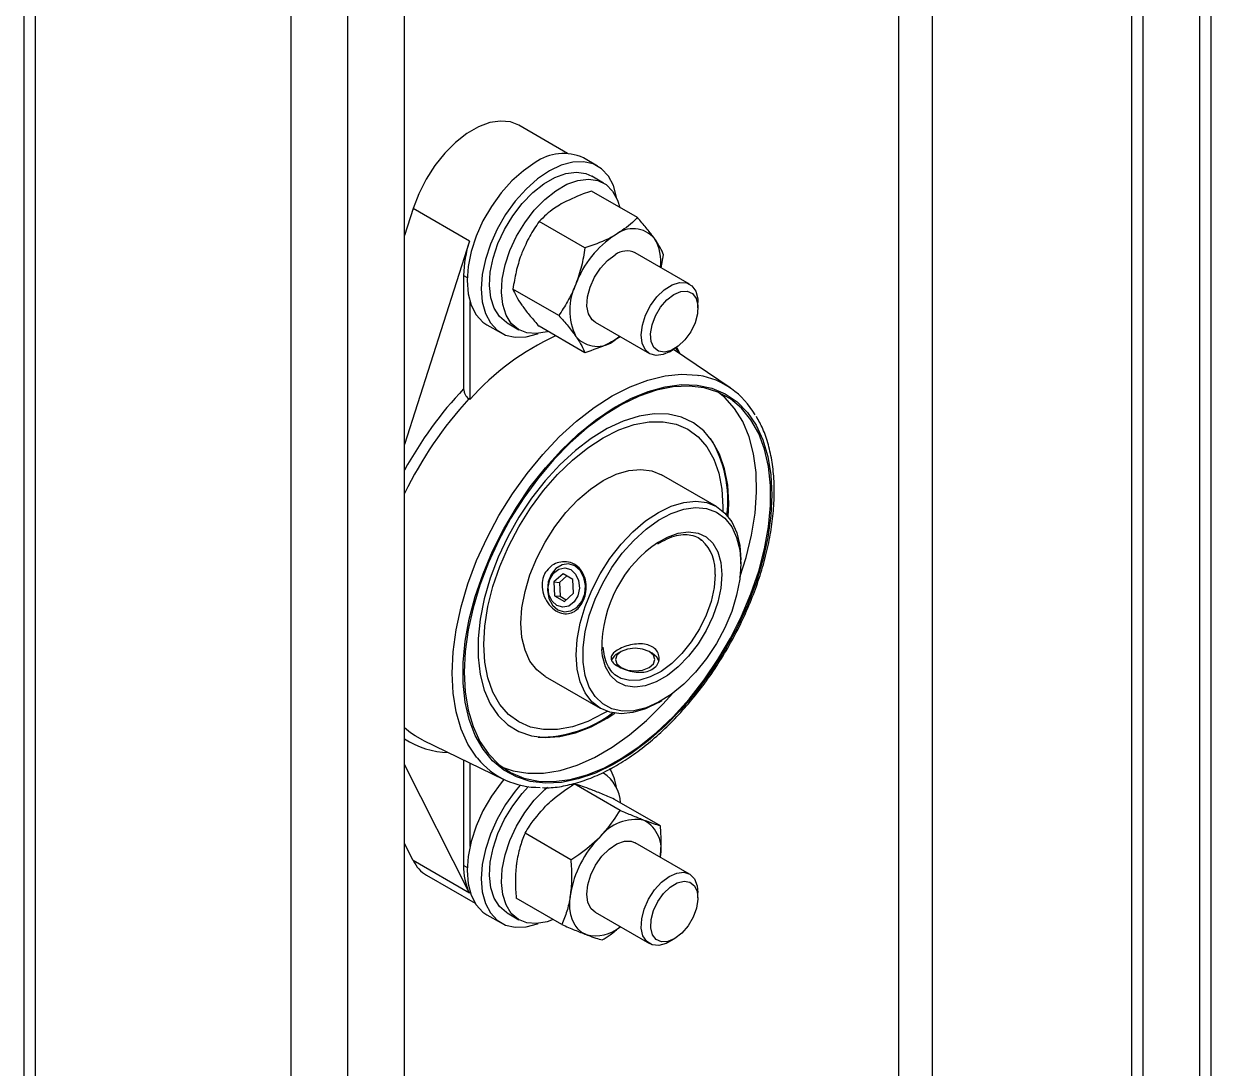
# Model space of a CAD drawing. Header units: millimetres. Extents: x -361 to 14022, y -1822 to 1455.
# Drawn here: x 4013.03 to 4020.43, y 483.81 to 490.31 of the extents above; entities that cross this region are included whole.
import ezdxf

# ---------------------------------------------------------------- set-up
doc = ezdxf.new("R2010")
doc.units = ezdxf.units.MM

msp = doc.modelspace()

# ---------------------------------------------------------------- linework, layer by layer
at = {"color": 7, "linetype": 'Continuous', "lineweight": 25}
for p, q in [((4018.481793, 506.514478), (4018.481793, 440.782942)), ((4018.693925, 440.782942), (4018.693925, 506.514478)), ((4020.42885, 439.803253), (4020.42885, 505.534788)), ((4020.355626, 505.432737), (4020.355626, 439.701202)), ((4019.931362, 505.269455), (4019.931362, 439.53792)), ((4020.002073, 505.228635), (4020.002073, 439.4971)), ((4013.034558, 503.391717), (4013.034558, 437.660181)), ((4013.107782, 437.55813), (4013.107782, 503.289666)), ((4015.405879, 436.843773), (4015.405879, 502.575309)), ((4014.698772, 436.639671), (4014.698772, 502.371207)), ((4015.052325, 436.639671), (4015.052325, 502.371207)), ((4016.420826, 489.502841), (4016.117619, 489.677878)), ((4016.607416, 489.423991), (4016.519027, 489.475017)), ((4016.645415, 489.318342), (4016.571168, 489.361203)), ((4016.855599, 489.103075), (4016.570248, 489.267804)), ((4015.459505, 489.158956), (4015.405879, 488.990688)), ((4015.809523, 488.956895), (4015.459505, 489.158956)), ((4016.529, 488.914533), (4016.243649, 489.079263)), ((4015.809523, 488.956895), (4015.405879, 487.690332)), ((4017.180973, 488.68875), (4016.842552, 488.884116)), ((4017.00391, 488.790966), (4017.018898, 488.870729)), ((4015.773574, 488.743122), (4015.773574, 488.037153)), ((4016.365701, 488.493646), (4016.08035, 488.658376)), ((4015.812465, 488.580722), (4015.812465, 487.970441)), ((4017.23276, 488.540489), (4017.23276, 488.574288)), ((4015.919076, 488.435758), (4016.007464, 488.384733)), ((4016.043711, 488.447521), (4016.117958, 488.40466)), ((4016.529, 488.261301), (4016.243649, 488.42603)), ((4016.592572, 488.451092), (4016.930993, 488.255725)), ((4016.746511, 488.362224), (4016.717562, 488.340987)), ((4016.74871, 488.360955), (4016.717562, 488.340987)), ((4017.056012, 488.268119), (4017.085281, 488.285021)), ((4017.432416, 488.043825), (4017.080992, 488.282544)), ((4017.100467, 488.294696), (4017.119932, 488.256093)), ((4015.812465, 487.970441), (4015.806744, 487.974173)), ((4017.348733, 487.303155), (4017.005786, 487.501134)), ((4017.498915, 486.946725), (4017.498915, 486.971217)), ((4016.393233, 486.884668), (4016.336098, 486.834)), ((4016.416201, 486.871409), (4016.370544, 486.83092)), ((4016.454471, 486.849317), (4016.393233, 486.884668)), ((4016.458573, 486.763297), (4016.454471, 486.849317)), ((4016.336098, 486.834), (4016.3402, 486.747981)), ((4016.336098, 486.834), (4016.370544, 486.83092)), ((4016.370544, 486.83092), (4016.374646, 486.744901)), ((4016.3402, 486.747981), (4016.401438, 486.71263)), ((4016.3402, 486.747981), (4016.374646, 486.744901)), ((4016.374646, 486.744901), (4016.412916, 486.722809)), ((4016.401438, 486.71263), (4016.458573, 486.763297)), ((4016.754361, 486.400856), (4016.735222, 486.389804)), ((4016.947389, 486.389804), (4016.92825, 486.400856)), ((4016.280845, 486.245363), (4016.623792, 486.047384)), ((4016.754658, 486.233093), (4016.736283, 486.242245)), ((4016.986346, 486.083325), (4017.007555, 486.095574)), ((4015.519413, 485.848635), (4015.471653, 485.87515)), ((4015.519413, 485.848635), (4016.024236, 485.604521)), ((4015.809523, 484.896419), (4015.405879, 485.696945)), ((4015.773574, 485.725732), (4015.773574, 485.068688)), ((4015.812465, 485.706926), (4015.812465, 485.186185)), ((4016.747572, 485.411366), (4016.462221, 485.576095)), ((4016.998698, 485.315211), (4016.713348, 485.47994)), ((4016.441173, 485.103909), (4016.155822, 485.268638)), ((4015.459505, 485.09848), (4015.405879, 485.204834)), ((4017.180973, 485.014316), (4016.842552, 485.209682)), ((4015.809523, 484.896419), (4015.459505, 485.09848)), ((4015.542666, 485.007488), (4015.845872, 484.832451)), ((4016.3859, 484.700297), (4016.10055, 484.865026)), ((4017.23276, 484.866055), (4017.23276, 484.899855)), ((4016.043711, 484.773088), (4016.117958, 484.730226)), ((4016.592572, 484.776658), (4016.930993, 484.581291)), ((4015.919076, 484.761325), (4016.007464, 484.710299)), ((4017.056012, 484.593685), (4017.085281, 484.610587))]:
    msp.add_line(p, q, dxfattribs=at)
at = {"color": 8, "linetype": 'Continuous', "lineweight": 25}
for p, q in [((4015.773574, 488.743122), (4015.795141, 488.730671)), ((4017.387418, 487.302809), (4017.387055, 487.275765)), ((4015.795141, 485.056238), (4015.773574, 485.068688))]:
    msp.add_line(p, q, dxfattribs=at)
at = {"color": 7, "linetype": 'Continuous', "lineweight": 25, "flags": 128}
for points in [[(4016.117619, 489.677878), (4016.065616, 489.698592), (4016.003766, 489.704681), (4015.936522, 489.694467), (4015.865974, 489.668269), (4015.794312, 489.6269), (4015.723764, 489.571644), (4015.65652, 489.50422), (4015.59467, 489.42672), (4015.540134, 489.341553), (4015.494608, 489.251365), (4015.459505, 489.158956)], [(4016.219052, 489.445312), (4016.145379, 489.395339), (4016.073945, 489.331998), (4016.00692, 489.257214), (4015.94634, 489.173258), (4015.894046, 489.082684), (4015.851628, 488.988241), (4015.820374, 488.8928), (4015.801233, 488.799261), (4015.794787, 488.710465), (4015.801233, 488.629112), (4015.820374, 488.557672), (4015.851628, 488.498316), (4015.894046, 488.452849), (4015.919076, 488.435758)], [(4016.726035, 489.225836), (4016.725258, 489.230638), (4016.706118, 489.302078), (4016.674863, 489.361433), (4016.632445, 489.406901), (4016.580152, 489.437099), (4016.519572, 489.45111), (4016.452547, 489.448509), (4016.381113, 489.429374), (4016.30744, 489.394287)], [(4016.30744, 489.394287), (4016.233767, 489.344313), (4016.162333, 489.280972), (4016.095308, 489.206188), (4016.034728, 489.122233), (4015.982435, 489.031658), (4015.940016, 488.937215), (4015.908762, 488.841774), (4015.889621, 488.748235), (4015.883176, 488.65944), (4015.889621, 488.578086), (4015.908762, 488.506646), (4015.940016, 488.447291), (4015.982435, 488.401823), (4016.034728, 488.371625), (4016.095308, 488.357614), (4016.162333, 488.360215), (4016.233767, 488.37935), (4016.238382, 488.381105)], [(4016.043711, 488.447521), (4016.040046, 488.449697), (4015.996281, 488.487211), (4015.96341, 488.539329), (4015.942584, 488.604226), (4015.934531, 488.679631), (4015.939533, 488.762904), (4015.957416, 488.851129), (4015.987553, 488.941218), (4016.028889, 489.030017), (4016.079976, 489.114416), (4016.139028, 489.191462), (4016.203975, 489.258456), (4016.272544, 489.313054), (4016.342336, 489.353343), (4016.410905, 489.377914), (4016.475852, 489.385906), (4016.534903, 489.37704), (4016.571168, 489.361203)], [(4016.299357, 488.393871), (4016.29405, 488.392241), (4016.228044, 488.380318), (4016.167417, 488.38524), (4016.114292, 488.406836), (4016.070527, 488.444349), (4016.037657, 488.496467), (4016.01683, 488.561365), (4016.008777, 488.63677), (4016.01378, 488.720042), (4016.031662, 488.808268), (4016.061799, 488.898357), (4016.103135, 488.987155), (4016.154223, 489.071555), (4016.213274, 489.1486), (4016.278221, 489.215594), (4016.346791, 489.270192), (4016.416582, 489.310482), (4016.485151, 489.335053), (4016.550098, 489.343045), (4016.60915, 489.334178), (4016.660238, 489.308764), (4016.701573, 489.26769), (4016.73171, 489.212397), (4016.745472, 489.166649)], [(4016.592572, 488.451092), (4016.573141, 488.46651), (4016.550992, 488.503084), (4016.541197, 488.55186), (4016.544483, 488.60922), (4016.560604, 488.67091), (4016.588367, 488.732354), (4016.625711, 488.788997), (4016.669868, 488.836636), (4016.717562, 488.871739)], [(4017.056012, 488.268119), (4017.016911, 488.250595), (4016.971846, 488.244135), (4016.933021, 488.254592), (4016.903315, 488.281191), (4016.884932, 488.321959), (4016.879235, 488.373872), (4016.886647, 488.433081), (4016.906617, 488.495194), (4016.937665, 488.555604), (4016.977489, 488.609831), (4017.023134, 488.653854), (4017.071215, 488.684407), (4017.118167, 488.699224), (4017.160506, 488.697207), (4017.195094, 488.678504), (4017.219365, 488.644504), (4017.219365, 488.644504)], [(4017.221583, 488.599077), (4017.232128, 488.555874), (4017.229623, 488.503737), (4017.214291, 488.4473), (4017.187493, 488.391578), (4017.151611, 488.34152), (4017.109834, 488.301576), (4017.065872, 488.275294), (4017.023634, 488.26501), (4016.98687, 488.271637), (4016.958849, 488.294587), (4016.94206, 488.33182), (4016.937994, 488.380029), (4016.947014, 488.434929), (4016.968317, 488.491642), (4017.000011, 488.545129), (4017.039279, 488.590639), (4017.082632, 488.624126), (4017.126219, 488.642615), (4017.166166, 488.644464), (4017.198925, 488.629509), (4017.221583, 488.599077)], [(4017.219365, 488.644504), (4017.231518, 488.597728), (4017.23276, 488.574288)], [(4017.693455, 487.37743), (4017.687186, 487.247213), (4017.668461, 487.111455), (4017.637524, 486.971927), (4017.594778, 486.830447), (4017.540781, 486.68886), (4017.476236, 486.549011), (4017.401985, 486.412725), (4017.318995, 486.281776), (4017.22835, 486.157874), (4017.13123, 486.042632), (4017.028902, 485.937553), (4016.922699, 485.844007), (4016.814006, 485.763214), (4016.70424, 485.696226), (4016.594832, 485.643918), (4016.487209, 485.60697), (4016.382773, 485.585866), (4016.282886, 485.580879), (4016.18885, 485.592075), (4016.101891, 485.619308), (4016.023142, 485.662222), (4015.953631, 485.720259), (4015.894263, 485.792662), (4015.845812, 485.878487), (4015.80891, 485.976615), (4015.784039, 486.085766), (4015.771521, 486.204519), (4015.771521, 486.331324), (4015.784039, 486.464528), (4015.80891, 486.602396), (4015.845812, 486.74313), (4015.894263, 486.884894), (4015.953631, 487.025842), (4016.023142, 487.164135), (4016.101891, 487.297971), (4016.18885, 487.425605), (4016.282886, 487.545373), (4016.382773, 487.655713), (4016.487209, 487.755188), (4016.594832, 487.842499), (4016.70424, 487.916511), (4016.814006, 487.976256), (4016.922699, 488.020957), (4017.028902, 488.05003), (4017.13123, 488.063097), (4017.22835, 488.059988), (4017.318995, 488.040742), (4017.401985, 488.005611), (4017.476236, 487.955052), (4017.540781, 487.889726), (4017.594778, 487.810483), (4017.637524, 487.718357), (4017.668461, 487.614548), (4017.687186, 487.500409), (4017.693455, 487.37743)], [(4015.77711, 486.271147), (4015.783332, 486.149083), (4015.801918, 486.035795), (4015.832625, 485.932758), (4015.875053, 485.841317), (4015.928648, 485.762664), (4015.992713, 485.697824), (4016.066411, 485.647642), (4016.148783, 485.612772), (4016.238754, 485.59367), (4016.335151, 485.590583), (4016.436718, 485.603553), (4016.542131, 485.63241), (4016.650015, 485.676778), (4016.758963, 485.736079), (4016.867557, 485.809539), (4016.974379, 485.896201), (4017.078038, 485.994936), (4017.177182, 486.104455), (4017.270518, 486.223331), (4017.35683, 486.350015), (4017.434993, 486.482855), (4017.503987, 486.620119), (4017.562913, 486.760018), (4017.611003, 486.900727), (4017.64763, 487.040414), (4017.672317, 487.177255), (4017.684741, 487.309469), (4017.684741, 487.43533), (4017.672317, 487.553199), (4017.64763, 487.661538), (4017.611003, 487.758936), (4017.562913, 487.844122), (4017.503987, 487.915986), (4017.434993, 487.973591), (4017.35683, 488.016186), (4017.270518, 488.043216), (4017.177182, 488.054329), (4017.078038, 488.049379), (4016.974379, 488.028431), (4016.867557, 487.991759), (4016.758963, 487.93984), (4016.650015, 487.873351), (4016.542131, 487.793159), (4016.436718, 487.700309), (4016.335151, 487.596013), (4016.238754, 487.481628), (4016.148783, 487.358648), (4016.066411, 487.228674), (4015.992713, 487.093401), (4015.928648, 486.954593), (4015.875053, 486.81406), (4015.832625, 486.673633), (4015.801918, 486.535143), (4015.783332, 486.400396), (4015.77711, 486.271147)], [(4017.494063, 486.864374), (4017.532868, 486.986842), (4017.566548, 487.125987), (4017.588193, 487.261837), (4017.59752, 487.392621), (4017.594408, 487.516634), (4017.578897, 487.63226), (4017.551189, 487.737991), (4017.511645, 487.832449), (4017.460781, 487.914402), (4017.399261, 487.982782), (4017.361007, 488.014393)], [(4017.421252, 487.239655), (4017.424541, 487.32424), (4017.418127, 487.435899), (4017.398991, 487.53832), (4017.367446, 487.62982), (4017.324012, 487.708897), (4017.2694, 487.774253), (4017.204508, 487.824814), (4017.130401, 487.859751), (4017.048297, 487.878489), (4016.959542, 487.880721), (4016.865596, 487.866411), (4016.767999, 487.835793), (4016.668355, 487.78937), (4016.5683, 487.727904), (4016.469477, 487.652405), (4016.373508, 487.564112), (4016.281969, 487.464475), (4016.196364, 487.35513), (4016.118097, 487.237873), (4016.048455, 487.114629), (4015.98858, 486.987421), (4015.939456, 486.858338), (4015.90189, 486.729501), (4015.876497, 486.603023), (4015.863696, 486.480983), (4015.863696, 486.365384), (4015.876497, 486.258124), (4015.90189, 486.160964), (4015.939456, 486.0755), (4015.98858, 486.003134), (4016.048455, 485.945057), (4016.118097, 485.90222), (4016.196364, 485.875327), (4016.281969, 485.86482), (4016.373508, 485.870871), (4016.469477, 485.893382), (4016.5683, 485.931982), (4016.668355, 485.986037), (4016.715047, 486.016339)], [(4016.280845, 486.245363), (4016.280816, 486.24538), (4016.228571, 486.285857), (4016.186539, 486.340798), (4016.155754, 486.40885), (4016.136975, 486.488336), (4016.130663, 486.5773), (4016.136975, 486.673552), (4016.155754, 486.774721), (4016.186539, 486.878316), (4016.228571, 486.981786), (4016.280816, 487.082583), (4016.341986, 487.178226), (4016.410576, 487.26636), (4016.484897, 487.344813), (4016.563119, 487.411656), (4016.643316, 487.46524), (4016.723512, 487.504249), (4016.801734, 487.527719), (4016.876055, 487.535075), (4016.944645, 487.526134), (4017.005786, 487.501134)], [(4016.986346, 486.083325), (4016.986262, 486.083277), (4016.906066, 486.044269), (4016.827844, 486.020799), (4016.753523, 486.013443), (4016.684933, 486.022384), (4016.623762, 486.047401), (4016.571518, 486.087878), (4016.529486, 486.142819), (4016.498701, 486.210871), (4016.479922, 486.290357), (4016.47361, 486.379321), (4016.479922, 486.475573), (4016.498701, 486.576742), (4016.529486, 486.680337), (4016.571518, 486.783807), (4016.623762, 486.884604), (4016.684933, 486.980247), (4016.753523, 487.068381), (4016.827844, 487.146834), (4016.906066, 487.213677), (4016.986262, 487.267262), (4017.066459, 487.30627), (4017.144681, 487.32974), (4017.219002, 487.337096), (4017.287592, 487.328155), (4017.348762, 487.303138), (4017.401007, 487.262661), (4017.443039, 487.20772), (4017.473824, 487.139668), (4017.492603, 487.060182), (4017.498915, 486.971217), (4017.498915, 486.971217)], [(4017.498915, 486.946725), (4017.492551, 486.852019), (4017.473624, 486.752417), (4017.442623, 486.6505), (4017.400353, 486.548908), (4017.347908, 486.450271), (4017.286645, 486.357144), (4017.218152, 486.27194), (4017.144203, 486.196864), (4017.066712, 486.133862), (4016.987687, 486.084564), (4016.909175, 486.050249), (4016.833209, 486.031803), (4016.761756, 486.029707), (4016.696667, 486.044012), (4016.639628, 486.07435), (4016.592116, 486.119934), (4016.555362, 486.179584), (4016.530317, 486.251755), (4016.51763, 486.334577), (4016.51763, 486.425906), (4016.530317, 486.523376), (4016.555362, 486.624463), (4016.592116, 486.726548), (4016.639628, 486.826989), (4016.696667, 486.923183), (4016.761756, 487.012638), (4016.833209, 487.093039), (4016.909175, 487.162303), (4016.987687, 487.218635), (4017.066712, 487.260578), (4017.144203, 487.287044), (4017.218152, 487.297349), (4017.286645, 487.291224), (4017.347908, 487.26883), (4017.400353, 487.230745), (4017.442623, 487.177957), (4017.473624, 487.111833), (4017.492551, 487.034084), (4017.498915, 486.946725)], [(4017.236242, 487.108294), (4017.242141, 487.104724), (4017.257057, 487.094086)], [(4016.360875, 486.66048), (4016.40035, 486.647781), (4016.44146, 486.6531), (4016.479247, 486.675796), (4016.509153, 486.713131), (4016.527572, 486.760602), (4016.53228, 486.812483), (4016.522711, 486.862517), (4016.500019, 486.904669), (4016.466941, 486.933854), (4016.427466, 486.946553), (4016.386356, 486.941234), (4016.348568, 486.918538), (4016.318662, 486.881203), (4016.300244, 486.833732), (4016.295535, 486.781851), (4016.305104, 486.731817), (4016.327796, 486.689665), (4016.360875, 486.66048)], [(4016.4408, 486.910675), (4016.470759, 486.882943), (4016.489539, 486.842378), (4016.494282, 486.795156), (4016.484265, 486.748465), (4016.461015, 486.709415), (4016.42807, 486.683949), (4016.390446, 486.675946), (4016.353871, 486.686622), (4016.323912, 486.714354), (4016.305132, 486.754919), (4016.300389, 486.802142), (4016.310406, 486.848832), (4016.333656, 486.887883), (4016.366601, 486.913349), (4016.404225, 486.921352), (4016.4408, 486.910675)], [(4016.754376, 486.300497), (4016.794259, 486.285113), (4016.841306, 486.279711), (4016.888352, 486.285113), (4016.928235, 486.300497), (4016.954885, 486.323522), (4016.964243, 486.350681), (4016.954885, 486.37784), (4016.928235, 486.400864), (4016.888352, 486.416249), (4016.841306, 486.421651), (4016.794259, 486.416249), (4016.754376, 486.400864), (4016.727726, 486.37784), (4016.718368, 486.350681), (4016.727726, 486.323522), (4016.754376, 486.300497)], [(4016.989505, 486.341958), (4016.977252, 486.365179), (4016.947372, 486.389814)], [(4016.014013, 485.681078), (4016.082219, 485.657531), (4016.17391, 485.642417), (4016.271721, 485.643349), (4016.374375, 485.660315), (4016.480536, 485.693093), (4016.588819, 485.741256), (4016.697812, 485.804176), (4016.806095, 485.881034), (4016.912256, 485.970826), (4017.014911, 486.072383), (4017.076443, 486.140958)], [(4016.024726, 485.604285), (4016.00692, 485.58278), (4015.94634, 485.498825), (4015.894046, 485.40825), (4015.851628, 485.313807), (4015.820374, 485.218366), (4015.801233, 485.124827), (4015.794787, 485.036032), (4015.801233, 484.954678), (4015.820374, 484.883238), (4015.851628, 484.823883), (4015.894046, 484.778415), (4015.919076, 484.761325)], [(4016.126504, 485.568613), (4016.095308, 485.531754), (4016.034728, 485.447799), (4015.982435, 485.357224), (4015.940016, 485.262782), (4015.908762, 485.167341), (4015.889621, 485.073801), (4015.883176, 484.985006), (4015.889621, 484.903652), (4015.908762, 484.832213), (4015.940016, 484.772857), (4015.982435, 484.72739), (4016.034728, 484.697191), (4016.095308, 484.68318), (4016.162333, 484.685782), (4016.233767, 484.704917), (4016.238382, 484.706671)], [(4016.043711, 484.773088), (4016.040046, 484.775264), (4015.996281, 484.812777), (4015.96341, 484.864895), (4015.942584, 484.929792), (4015.934531, 485.005197), (4015.939533, 485.08847), (4015.957416, 485.176695), (4015.987553, 485.266784), (4016.028889, 485.355583), (4016.079976, 485.439982), (4016.139028, 485.517028), (4016.178164, 485.559327)], [(4016.331916, 484.731462), (4016.29405, 484.717808), (4016.228044, 484.705884), (4016.167417, 484.710806), (4016.114292, 484.732402), (4016.070527, 484.769916), (4016.037657, 484.822034), (4016.01683, 484.886931), (4016.008777, 484.962336), (4016.01378, 485.045609), (4016.031662, 485.133834), (4016.061799, 485.223923), (4016.103135, 485.312721), (4016.154223, 485.397121), (4016.213274, 485.474166), (4016.278221, 485.541161), (4016.294885, 485.555858)], [(4016.592572, 484.776658), (4016.56764, 484.79846), (4016.547928, 484.8378), (4016.540798, 484.888663), (4016.546777, 484.947278), (4016.565423, 485.009295), (4016.595352, 485.070117), (4016.634345, 485.125232), (4016.67951, 485.170553), (4016.727497, 485.202718), (4016.774747, 485.219342), (4016.817755, 485.219191), (4016.842552, 485.209682)], [(4017.056012, 484.593685), (4017.034995, 484.582996), (4016.988417, 484.570162), (4016.94685, 484.574212), (4016.913377, 484.594844), (4016.89048, 484.630528), (4016.879858, 484.678619), (4016.882298, 484.735549), (4016.89762, 484.797096), (4016.924687, 484.858696), (4016.961491, 484.915779), (4017.005303, 484.964113), (4017.052875, 485.000113), (4017.100676, 485.021108), (4017.145163, 485.025542), (4017.183036, 485.013085), (4017.211486, 484.984662), (4017.228403, 484.94238), (4017.23276, 484.899855)], [(4017.23257, 484.857312), (4017.223822, 484.802504), (4017.202761, 484.745777), (4017.17126, 484.692171), (4017.132117, 484.646449), (4017.08881, 484.612674), (4017.045188, 484.593847), (4017.005126, 484.591641), (4016.972184, 484.606252), (4016.949289, 484.636381), (4016.938476, 484.679352), (4016.940704, 484.731346), (4016.955777, 484.787744), (4016.982355, 484.843534), (4017.018076, 484.893759), (4017.059766, 484.933956), (4017.103722, 484.960554), (4017.146037, 484.971189), (4017.182951, 484.964917), (4017.211185, 484.942294), (4017.228229, 484.905331), (4017.23257, 484.857312)], [(4016.536726, 484.637636), (4016.509886, 484.651547), (4016.486599, 484.671303), (4016.467265, 484.696566), (4016.452213, 484.726905), (4016.441701, 484.761799), (4016.435909, 484.800652), (4016.434936, 484.842799), (4016.438799, 484.887519)]]:
    msp.add_lwpolyline(points, dxfattribs=at)
at = {"color": 8, "linetype": 'Continuous', "lineweight": 25, "flags": 128}
for points in [[(4017.093786, 488.290216), (4017.101733, 488.278972), (4017.11441, 488.259844)], [(4015.859238, 485.736066), (4015.8546, 485.741832), (4015.800534, 485.823585), (4015.757761, 485.918137), (4015.726818, 486.0243), (4015.708096, 486.140737), (4015.701829, 486.265986), (4015.708096, 486.39847), (4015.726818, 486.536524), (4015.757761, 486.678412), (4015.800534, 486.822349), (4015.8546, 486.966525), (4015.919278, 487.109128), (4015.993757, 487.248363), (4016.077098, 487.38248), (4016.168255, 487.509792), (4016.26608, 487.628699), (4016.369343, 487.737704), (4016.476746, 487.835438), (4016.586938, 487.92067), (4016.698534, 487.99233), (4016.81013, 488.049516), (4016.920322, 488.091508), (4017.027725, 488.11778), (4017.130988, 488.128), (4017.228813, 488.12204), (4017.238537, 488.120507)], [(4016.666674, 486.027895), (4016.643316, 486.013987), (4016.546191, 485.965269), (4016.450728, 485.932087), (4016.35856, 485.915009), (4016.271265, 485.914326), (4016.190335, 485.93005), (4016.117156, 485.961913), (4016.05298, 486.00937), (4015.998904, 486.071607), (4015.955855, 486.147561), (4015.924568, 486.235931), (4015.90558, 486.335206), (4015.899214, 486.443688), (4015.90558, 486.559519), (4015.924568, 486.680718), (4015.955855, 486.805211), (4015.998904, 486.930868), (4016.05298, 487.05554), (4016.117156, 487.177093), (4016.190335, 487.293446), (4016.271265, 487.40261), (4016.35856, 487.502717), (4016.450728, 487.592053), (4016.546191, 487.66909), (4016.643316, 487.73251), (4016.74044, 487.781228), (4016.835903, 487.81441), (4016.928071, 487.831488), (4017.015367, 487.832171), (4017.096296, 487.816446), (4017.169475, 487.784583), (4017.233651, 487.737127), (4017.287727, 487.67489), (4017.330776, 487.598936), (4017.362063, 487.510566), (4017.381052, 487.41129), (4017.387418, 487.302809), (4017.387418, 487.302809)], [(4016.986122, 487.08276), (4017.042055, 487.113906), (4017.110035, 487.138476), (4017.174523, 487.146855), (4017.233323, 487.138757), (4017.284431, 487.11446), (4017.326109, 487.074788), (4017.356935, 487.021095), (4017.375861, 486.955208), (4017.382242, 486.879371)], [(4017.382242, 486.879371), (4017.375861, 486.796167), (4017.356935, 486.708429), (4017.326109, 486.619144), (4017.284431, 486.531354), (4017.233323, 486.448047), (4017.174523, 486.372061), (4017.110035, 486.305984), (4017.042055, 486.252065), (4016.972897, 486.212141), (4016.904916, 486.187571), (4016.840428, 486.179192), (4016.781628, 486.187289), (4016.73052, 486.211587), (4016.688843, 486.251258), (4016.658016, 486.304951), (4016.63909, 486.370838), (4016.633821, 486.414003)], [(4017.339816, 486.879371), (4017.333427, 486.798417), (4017.31449, 486.713012), (4017.28369, 486.626243), (4017.242141, 486.541246), (4017.191344, 486.461093), (4017.133134, 486.388681), (4017.069616, 486.326626), (4017.003085, 486.277173), (4016.935947, 486.242108), (4016.870626, 486.222698), (4016.809486, 486.219646), (4016.754734, 486.233061), (4016.754658, 486.233093)], [(4015.471653, 485.87515), (4015.442254, 485.895261), (4015.405879, 485.924918)]]:
    msp.add_lwpolyline(points, dxfattribs=at)
at = {"color": 7, "linetype": 'Continuous', "lineweight": 25}
for centre, radius, start, end in [((4016.394761, 489.200417), 0.301409, 65.6515204, 125.658938), ((4017.048659, 488.477253), 0.613906, 122.6379706, 159.7728862), ((4016.828837, 488.858017), 0.175879, 40.5327959, 129.2481681), ((4016.485665, 488.733286), 0.712158, 161.7002328, 179.2086331), ((4016.727221, 488.831747), 0.274083, 352.0796688, 30.8556371), ((4016.790658, 488.77087), 0.12457, 65.381028, 125.9294305), ((4016.79925, 488.526198), 0.365187, 153.4364295, 206.5635705), ((4017.021675, 486.898473), 1.615953, 114.6954102, 138.442918), ((4016.606287, 488.47719), 0.175879, 220.5327959, 309.2481681), ((4017.155952, 487.632274), 0.495168, 29.256676, 80.3993123), ((4016.692904, 487.346587), 0.725812, 352.3892261, 31.6162604), ((4017.430154, 486.421669), 0.79637, 123.8879505, 180.5515468), ((4016.772469, 486.314341), 0.084154, 116.2696184, 159.5015992), ((4016.250198, 486.618261), 0.750291, 269.0538992, 306.95138), ((4016.241726, 486.048228), 0.493703, 219.2191053, 271.0370858), ((4016.385313, 485.501766), 0.344318, 8.2885483, 29.6829341), ((4016.505737, 485.44119), 0.246179, 3.9169617, 55.4322235), ((4016.844771, 485.069612), 0.284198, 79.1234704, 142.3899125), ((4016.794346, 485.166641), 0.2097, 347.021728, 60.2516745), ((4017.081964, 484.784142), 0.65142, 135.2125728, 170.8688746), ((4015.648474, 485.187689), 0.208968, 205.2710534, 239.5799876), ((4016.157175, 485.058851), 0.383727, 178.5310213, 205.0431202), ((4016.596024, 484.864558), 0.234542, 255.3554008, 310.6167311)]:
    msp.add_arc(centre, radius, start, end, dxfattribs=at)
at = {"color": 8, "linetype": 'Continuous', "lineweight": 25}
for centre, radius, start, end in [((4017.591334, 486.33064), 2.493278, 136.8079893, 151.2276213), ((4017.601183, 486.320923), 2.439928, 137.3450293, 154.1240876), ((4017.07728, 486.901487), 0.263466, 355.1848353, 46.9721326), ((4015.693694, 486.301993), 0.53034, 237.1324945, 268.3193747)]:
    msp.add_arc(centre, radius, start, end, dxfattribs=at)
at = {"color": 7, "linetype": 'Continuous', "lineweight": 25}
for points, knots in [([(4016.570248, 489.267804), (4016.552725, 489.262091), (4016.484689, 489.239911), (4016.425575, 489.210186), (4016.381686, 489.188117)], [0, 0, 0, 0, 0.25755135, 1, 1, 1, 1]), ([(4016.381686, 489.188117), (4016.367213, 489.179329), (4016.313334, 489.146614), (4016.273086, 489.107713), (4016.243649, 489.079263)], [0, 0, 0, 0, 0.26863361, 1, 1, 1, 1]), ([(4016.243649, 489.079263), (4016.223328, 489.049162), (4016.182313, 488.988408), (4016.152021, 488.918616), (4016.136737, 488.883403)], [0, 0, 0, 0, 0.49545796, 1, 1, 1, 1]), ([(4016.855599, 489.103075), (4016.845703, 489.092959), (4016.807281, 489.053682), (4016.755791, 489.019557), (4016.717562, 488.99422)], [0, 0, 0, 0, 0.25755135, 1, 1, 1, 1]), ([(4016.962511, 488.972318), (4016.960545, 488.975089), (4016.945661, 488.996074), (4016.91251, 489.038577), (4016.874685, 489.081444), (4016.855599, 489.103075)], [0, 0, 0, 0, 0.07008577, 0.53078223, 1, 1, 1, 1]), ([(4016.717562, 488.99422), (4016.702338, 488.985865), (4016.645668, 488.954762), (4016.578283, 488.931526), (4016.529, 488.914533)], [0, 0, 0, 0, 0.26863361, 1, 1, 1, 1]), ([(4016.529, 488.914533), (4016.522801, 488.87628), (4016.510288, 488.799073), (4016.485247, 488.726249), (4016.472613, 488.689506)], [0, 0, 0, 0, 0.49545796, 1, 1, 1, 1]), ([(4017.018898, 488.870729), (4017.012699, 488.88552), (4017.000186, 488.915373), (4016.975145, 488.953222), (4016.962511, 488.972318)], [0, 0, 0, 0, 0.49545796, 1, 1, 1, 1]), ([(4016.136737, 488.883403), (4016.134832, 488.878398), (4016.120404, 488.840491), (4016.098288, 488.766083), (4016.086366, 488.694497), (4016.08035, 488.658376)], [0, 0, 0, 0, 0.07008577, 0.53078223, 1, 1, 1, 1]), ([(4016.472613, 488.689506), (4016.470647, 488.684535), (4016.455763, 488.646892), (4016.422612, 488.578855), (4016.384787, 488.522222), (4016.365701, 488.493646)], [0, 0, 0, 0, 0.07008577, 0.53078223, 1, 1, 1, 1]), ([(4016.08035, 488.658376), (4016.086549, 488.643585), (4016.099062, 488.613732), (4016.124103, 488.575883), (4016.136737, 488.556787)], [0, 0, 0, 0, 0.49545796, 1, 1, 1, 1]), ([(4016.136737, 488.556787), (4016.138703, 488.554016), (4016.153587, 488.533031), (4016.186738, 488.490528), (4016.224563, 488.44766), (4016.243649, 488.42603)], [0, 0, 0, 0, 0.07008577, 0.53078223, 1, 1, 1, 1]), ([(4016.365701, 488.493646), (4016.386022, 488.470703), (4016.427037, 488.424396), (4016.457329, 488.383516), (4016.472613, 488.36289)], [0, 0, 0, 0, 0.49545796, 1, 1, 1, 1]), ([(4016.472613, 488.36289), (4016.474518, 488.360154), (4016.488946, 488.339432), (4016.511062, 488.3033), (4016.522984, 488.275385), (4016.529, 488.261301)], [0, 0, 0, 0, 0.070085768, 0.530782234, 1, 1, 1, 1]), ([(4016.717562, 488.340987), (4016.702338, 488.332632), (4016.645668, 488.301529), (4016.578283, 488.278294), (4016.529, 488.261301)], [0, 0, 0, 0, 0.26863361, 1, 1, 1, 1]), ([(4015.773574, 488.037153), (4015.773575, 488.03693), (4015.773597, 488.031448), (4015.775308, 488.019663), (4015.782145, 488.00197), (4015.792318, 487.986456), (4015.801193, 487.977894), (4015.805953, 487.974704), (4015.806744, 487.974173)], [0, 0, 0, 0, 0.01043588, 0.25726996, 0.50511144, 0.74071773, 0.95688425, 1, 1, 1, 1]), ([(4017.707954, 487.397636), (4017.70763, 487.419243), (4017.706691, 487.481848), (4017.696343, 487.580489), (4017.672749, 487.689483), (4017.64034, 487.785201), (4017.610513, 487.838972), (4017.596821, 487.863656)], [0, 0, 0, 0, 0.12049016, 0.34912286, 0.57788228, 0.80622669, 1, 1, 1, 1]), ([(4016.265133, 485.553066), (4016.279087, 485.552613), (4016.3252, 485.551114), (4016.40782, 485.56401), (4016.511748, 485.591112), (4016.618101, 485.633293), (4016.725294, 485.688972), (4016.832124, 485.757752), (4016.937334, 485.838697), (4017.039754, 485.93085), (4017.138275, 486.033135), (4017.231835, 486.144391), (4017.319428, 486.26337), (4017.400104, 486.388752), (4017.472984, 486.519151), (4017.537263, 486.653132), (4017.592228, 486.789228), (4017.637241, 486.925945), (4017.671831, 487.061835), (4017.695361, 487.195311), (4017.706495, 487.307336), (4017.70756, 487.37329), (4017.707954, 487.397636)], [0, 0, 0, 0, 0.02248074, 0.07428935, 0.12652438, 0.17906021, 0.23176076, 0.28452275, 0.33727169, 0.38998497, 0.44265754, 0.49529354, 0.54790172, 0.60049294, 0.65307906, 0.70567144, 0.75827942, 0.81091567, 0.86359263, 0.91632177, 0.96911183, 1, 1, 1, 1]), ([(4016.982557, 487.070378), (4017.001874, 487.081776), (4017.041536, 487.105177), (4017.099295, 487.124257), (4017.153893, 487.131474), (4017.202156, 487.124371), (4017.23553, 487.112123), (4017.250358, 487.097682), (4017.253801, 487.094328)], [0, 0, 0, 0, 0.1787883, 0.36709772, 0.55548785, 0.74566242, 0.94094368, 1, 1, 1, 1]), ([(4016.283571, 486.894058), (4016.293786, 486.907337), (4016.313612, 486.933107), (4016.356184, 486.955054), (4016.403061, 486.962952), (4016.452055, 486.952878), (4016.495063, 486.923518), (4016.525234, 486.877264), (4016.53868, 486.820499), (4016.53527, 486.762569), (4016.518864, 486.712696), (4016.494119, 486.67444), (4016.462715, 486.647675), (4016.424681, 486.633878), (4016.38119, 486.636709), (4016.336133, 486.659153), (4016.296003, 486.700349), (4016.268063, 486.755089), (4016.258596, 486.814285), (4016.266594, 486.862261), (4016.279129, 486.885738), (4016.283571, 486.894058)], [0, 0, 0, 0, 0.04984701, 0.09674024, 0.14888218, 0.20606128, 0.26605402, 0.32661768, 0.38589363, 0.44060813, 0.48888807, 0.53362483, 0.57944372, 0.62963437, 0.68518524, 0.74448471, 0.80503395, 0.86506129, 0.92181655, 0.97229403, 1, 1, 1, 1]), ([(4016.753382, 486.235671), (4016.747496, 486.237699), (4016.726324, 486.244995), (4016.697651, 486.271158), (4016.668435, 486.314603), (4016.649242, 486.367538), (4016.645092, 486.409255), (4016.643191, 486.428362)], [0, 0, 0, 0, 0.09228438, 0.3319353, 0.5719134, 0.8039354, 1, 1, 1, 1]), ([(4016.947372, 486.430717), (4016.957877, 486.422942), (4016.978877, 486.407403), (4016.992639, 486.373653), (4016.991038, 486.338062), (4016.972306, 486.305568), (4016.938995, 486.282371), (4016.895886, 486.270991), (4016.847156, 486.271064), (4016.796837, 486.281191), (4016.750923, 486.298586), (4016.715735, 486.319379), (4016.694554, 486.341087), (4016.688695, 486.363323), (4016.699557, 486.386092), (4016.72661, 486.40836), (4016.765767, 486.427973), (4016.812372, 486.442785), (4016.862384, 486.449995), (4016.910405, 486.44738), (4016.935526, 486.436056), (4016.947372, 486.430717)], [0, 0, 0, 0, 0.0520261, 0.10399402, 0.15745608, 0.21200118, 0.26497358, 0.31627233, 0.36818575, 0.42209841, 0.47650224, 0.52887127, 0.57990013, 0.63231247, 0.68669039, 0.74063076, 0.79249676, 0.84382421, 0.89680488, 0.95133992, 1, 1, 1, 1]), ([(4016.283759, 485.436951), (4016.298064, 485.450712), (4016.351315, 485.501941), (4016.415372, 485.544771), (4016.462221, 485.576095)], [0, 0, 0, 0, 0.26863361, 1, 1, 1, 1]), ([(4016.562522, 485.542602), (4016.559576, 485.543724), (4016.537266, 485.552222), (4016.500287, 485.565308), (4016.474987, 485.572478), (4016.462221, 485.576095)], [0, 0, 0, 0, 0.07008577, 0.53078223, 1, 1, 1, 1]), ([(4016.713348, 485.47994), (4016.685895, 485.491824), (4016.630486, 485.515811), (4016.585313, 485.533617), (4016.562522, 485.542602)], [0, 0, 0, 0, 0.49545796, 1, 1, 1, 1]), ([(4016.155822, 485.268638), (4016.16487, 485.283746), (4016.2, 485.342403), (4016.24807, 485.396664), (4016.283759, 485.436951)], [0, 0, 0, 0, 0.25755135, 1, 1, 1, 1]), ([(4016.619635, 485.243054), (4016.63319, 485.257248), (4016.683649, 485.310089), (4016.72057, 485.368584), (4016.747572, 485.411366)], [0, 0, 0, 0, 0.26863361, 1, 1, 1, 1]), ([(4016.898398, 485.348705), (4016.895391, 485.349862), (4016.872624, 485.358623), (4016.824611, 485.37808), (4016.773408, 485.400203), (4016.747572, 485.411366)], [0, 0, 0, 0, 0.07008577, 0.53078223, 1, 1, 1, 1]), ([(4016.998698, 485.315211), (4016.985367, 485.318943), (4016.95846, 485.326475), (4016.918539, 485.34125), (4016.898398, 485.348705)], [0, 0, 0, 0, 0.49545796, 1, 1, 1, 1]), ([(4016.998501, 485.119655), (4017.000916, 485.149985), (4017.005963, 485.213361), (4017.001188, 485.280305), (4016.998698, 485.315211)], [0, 0, 0, 0, 0.47857315, 1, 1, 1, 1]), ([(4016.155822, 485.268638), (4016.144273, 485.23994), (4016.120963, 485.182018), (4016.108973, 485.115152), (4016.102923, 485.081416)], [0, 0, 0, 0, 0.49545796, 1, 1, 1, 1]), ([(4016.441173, 485.103909), (4016.457848, 485.114613), (4016.522592, 485.156175), (4016.578285, 485.206035), (4016.619635, 485.243054)], [0, 0, 0, 0, 0.257551345, 1, 1, 1, 1]), ([(4016.102923, 485.081416), (4016.102298, 485.076615), (4016.097566, 485.040259), (4016.09373, 484.968774), (4016.098263, 484.89982), (4016.10055, 484.865026)], [0, 0, 0, 0, 0.07008577, 0.53078223, 1, 1, 1, 1]), ([(4016.441173, 485.103909), (4016.443745, 485.067059), (4016.448938, 484.992682), (4016.442199, 484.922785), (4016.438799, 484.887519)], [0, 0, 0, 0, 0.49545796, 1, 1, 1, 1]), ([(4016.438799, 484.887519), (4016.438114, 484.882753), (4016.432925, 484.846661), (4016.418054, 484.781546), (4016.396684, 484.727545), (4016.3859, 484.700297)], [0, 0, 0, 0, 0.07008577, 0.53078223, 1, 1, 1, 1]), ([(4016.3859, 484.700297), (4016.413353, 484.688413), (4016.468762, 484.664427), (4016.513935, 484.64662), (4016.536726, 484.637636)], [0, 0, 0, 0, 0.49545796, 1, 1, 1, 1]), ([(4016.536726, 484.637636), (4016.539672, 484.636514), (4016.561982, 484.628015), (4016.598961, 484.614929), (4016.624261, 484.60776), (4016.637027, 484.604142)], [0, 0, 0, 0, 0.07008577, 0.53078223, 1, 1, 1, 1]), ([(4016.637027, 484.604142), (4016.65383, 484.614728), (4016.693561, 484.639759), (4016.72778, 484.669844), (4016.747527, 484.687204)], [0, 0, 0, 0, 0.42293411, 1, 1, 1, 1])]:
    msp.add_open_spline(points, degree=3, knots=knots, dxfattribs=at)

doc.saveas('drawing.dxf')
